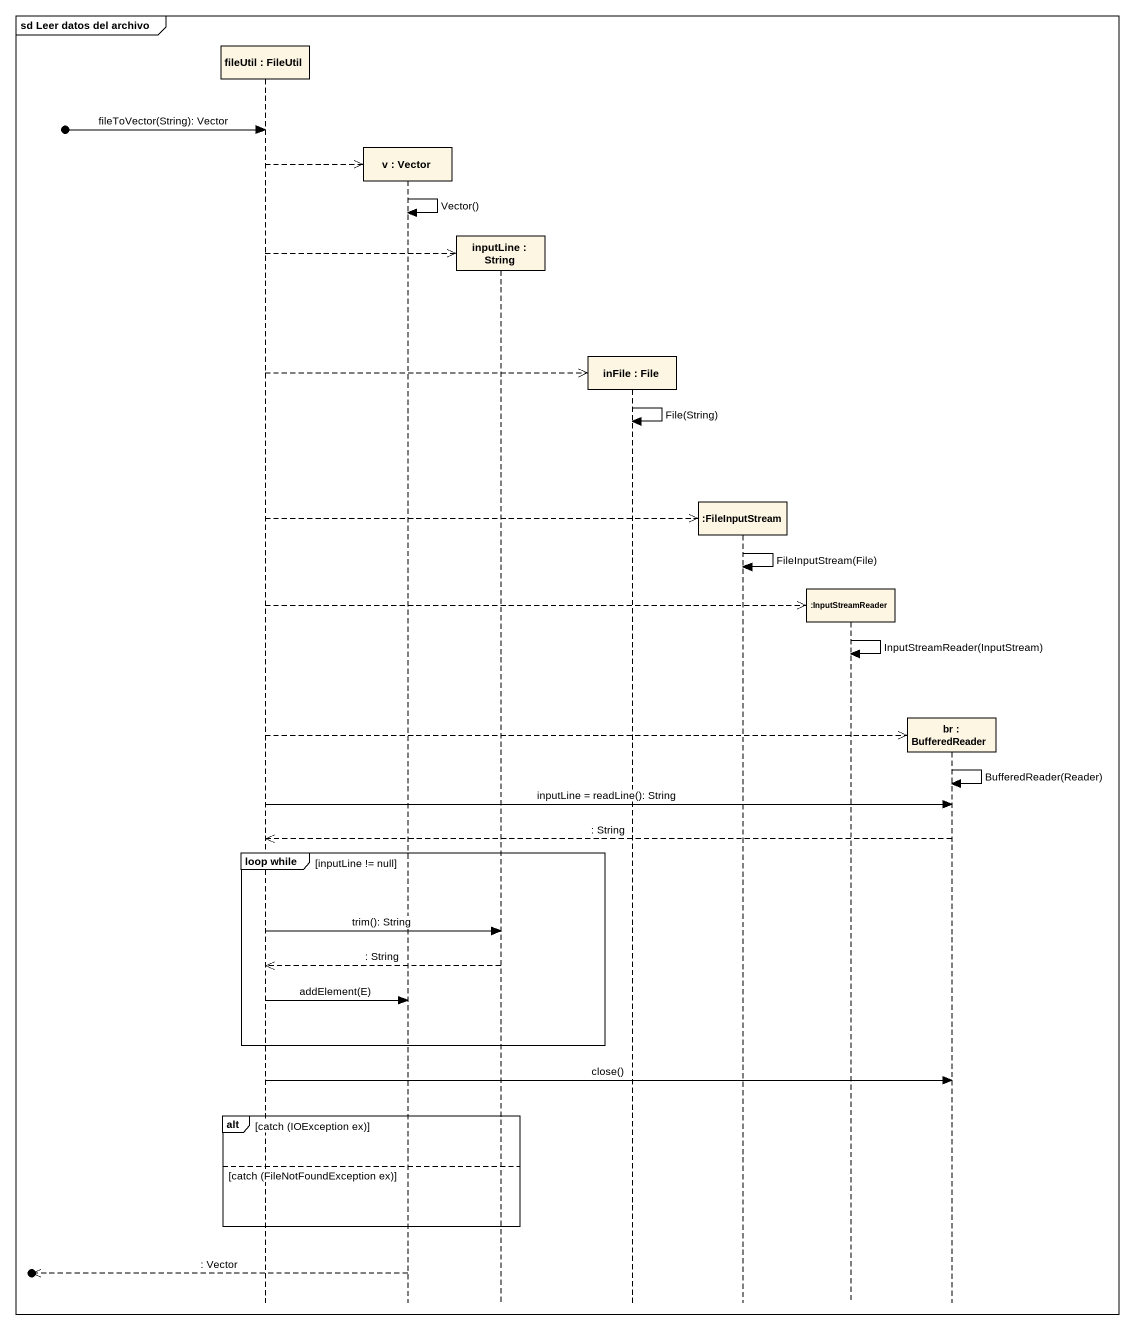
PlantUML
@startuml
mainframe sd Leer datos del archivo
hide footbox
participant "fileUtil : FileUtil" as fileUtil
participant "v : Vector" as v
participant "inputLine : String" as inputLine
participant "inFile : File" as inFile
participant ":FileInputStream" as FileInputStream
participant ":InputStreamReader" as InputStreamReader
participant "br : BufferedReader" as br

[o-> fileUtil : fileToVector(String): Vector
fileUtil -->> v **
v -> v : Vector()
fileUtil -->> inputLine **
fileUtil -->> inFile **
inFile -> inFile : File(String)
fileUtil -->> FileInputStream **
FileInputStream -> FileInputStream : FileInputStream(File)
fileUtil -->> InputStreamReader **
InputStreamReader -> InputStreamReader : InputStreamReader(InputStream)
fileUtil -->> br **
br -> br : BufferedReader(Reader)
fileUtil -> br : inputLine = readLine(): String
br -->> fileUtil : : String
group loop while [inputLine != null]
  fileUtil -> inputLine : trim(): String
  inputLine -->> fileUtil : : String
  fileUtil -> v : addElement(E)
end
fileUtil -> br : close()
alt catch (IOException ex)
else catch (FileNotFoundException ex)
end
[o<<-- v : : Vector
@enduml
